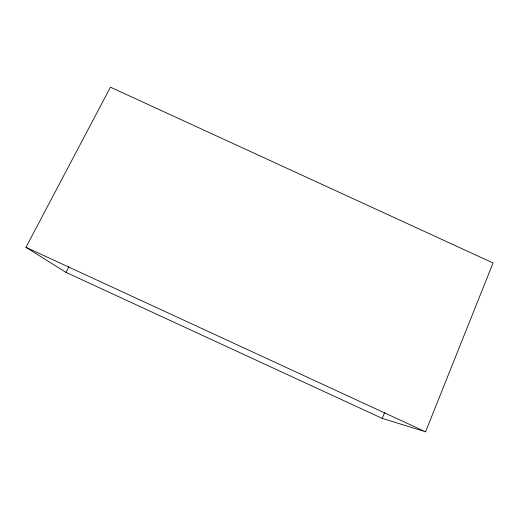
<?xml version="1.0" encoding="UTF-8"?>
<svg xmlns="http://www.w3.org/2000/svg" width="519" height="519" viewBox="0 0 519 519"><rect width="100%" height="100%" fill="white"/><g stroke="black" fill="none" stroke-linecap="round" stroke-linejoin="round"><path stroke-width="0.78" d="M425.574 431.814L493.05 262.964L110.443 87.186L25.95 247.31L65.971 272.358L382.205 418.392L425.574 431.814L25.95 247.31M382.205 418.392L384.67 412.423M65.971 272.358L68.923 266.604"/></g></svg>
